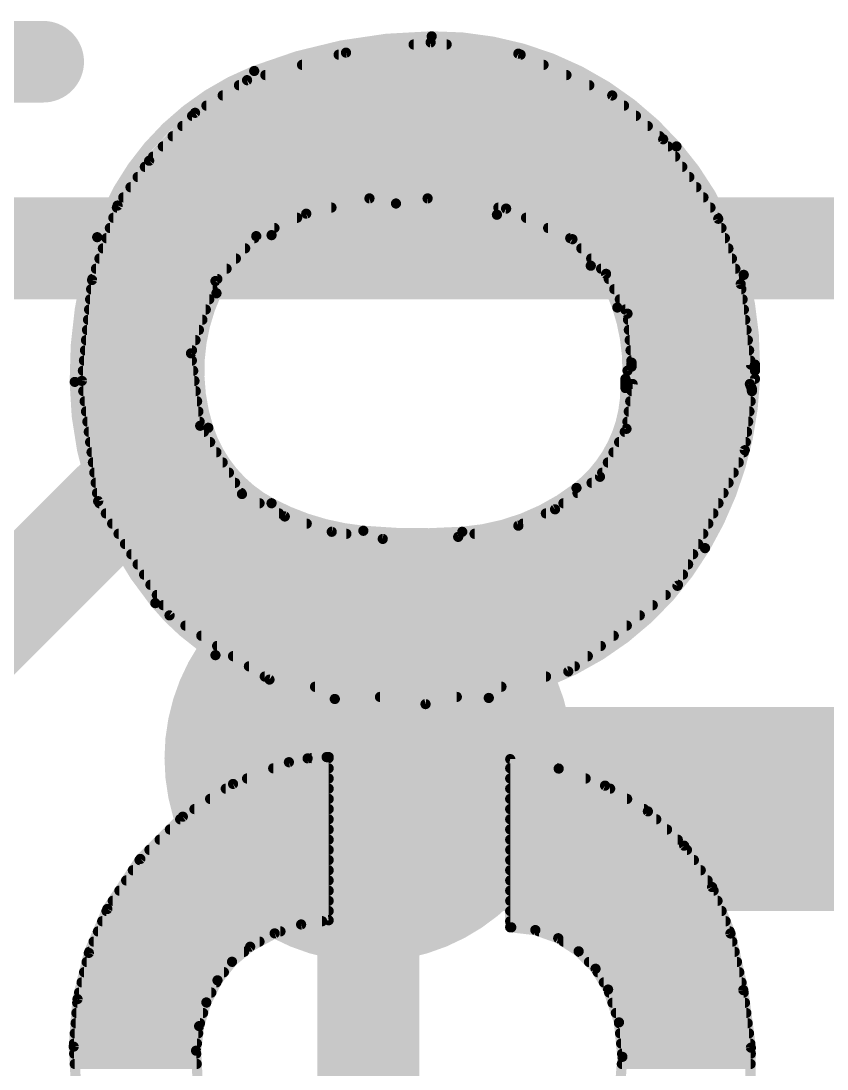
# Model space of a CAD drawing. Extents: x -17 to 90, y -12 to 22.
# Drawn here: x 4.215 to 6.222, y 15.735 to 18.347 of the extents above; entities that cross this region are included whole.
import ezdxf

# ---------------------------------------------------------------- set-up
doc = ezdxf.new("R2010")
doc.units = 0
for name, color, linetype in [('1', 12, 'CONTINUOUS'), ('16', 132, 'CONTINUOUS'), ('18', 110, 'CONTINUOUS'), ('21', 41, 'CONTINUOUS'), ('22', 40, 'CONTINUOUS')]:
    doc.layers.add(name, color=color, linetype=linetype)

# ---------------------------------------------------------------- blocks, each defined once
blk = doc.blocks.new('ROUNDV')
at = {"const_width": 0.5}
blk.add_lwpolyline([(0, -0.25, 1), (0, 0.25, 1), (0, -0.25)], format="xyb", dxfattribs=at)

msp = doc.modelspace()

# ---------------------------------------------------------------- linework, layer by layer
at = {"layer": '1', "const_width": 0.254}
for points in [[(11.811, 17.78), (3.925, 17.78)], [(5.334, 16.256), (5.08, 16.51)], [(12.065, 16.256), (5.334, 16.256)]]:
    msp.add_lwpolyline(points, dxfattribs=at)
at = {"layer": '1', "const_width": 0.127}
for points in [[(5.1249, 16.5549, 1), (5.0351, 16.4651)], [(5.334, 16.3195, 1), (5.334, 16.1925)], [(5.2891, 16.2111, 1), (5.3789, 16.3009)]]:
    msp.add_lwpolyline(points, format="xyb", dxfattribs=at)
at = {"layer": '16', "const_width": 0.254}
for points in [[(3.175, 15.875), (4.445, 17.145)], [(5.08, 16.51), (5.08, 6.35)], [(5.08, 16.51), (7.62, 16.51)]]:
    msp.add_lwpolyline(points, dxfattribs=at)
at = {"layer": '16', "const_width": 0.127}
for points in [[(4.4899, 17.1001, 1), (4.4001, 17.1899)], [(5.1435, 16.51, 1), (5.0165, 16.51)], [(5.08, 16.5735, 1), (5.08, 16.4465)]]:
    msp.add_lwpolyline(points, format="xyb", dxfattribs=at)
at = {"layer": '21', "const_width": 0.2032}
msp.add_lwpolyline([(4.27, 18.245), (3.81, 18.245)], dxfattribs=at)
at = {"layer": '21', "const_width": 0.1016}
msp.add_lwpolyline([(4.27, 18.1942, 1), (4.27, 18.2958)], format="xyb", dxfattribs=at)
at = {"layer": '22'}
for points, const_width in [([(5.2375, 18.3083, 0.092), (4.7955, 18.222)], 0.0254), ([(5.2357, 18.2994, 1), (5.2341, 18.2868)], 0.0127), ([(5.8471, 18.034, 0.2195), (5.2375, 18.3083)], 0.0254), ([(5.2374, 18.3146, 1), (5.2376, 18.302)], 0.0127), ([(5.2357, 18.2868, 1), (5.2341, 18.2994)], 0.0127), ([(5.2376, 18.302, 1), (5.2374, 18.3146)], 0.0127), ([(5.0233, 18.274, 1), (5.0249, 18.2614)], 0.0127), ([(5.0258, 18.2616, 1), (5.0224, 18.2738)], 0.0127), ([(5.1926, 18.2944, 1), (5.1926, 18.2816)], 0.0127), ([(5.2747, 18.2816, 1), (5.2747, 18.2944)], 0.0127), ([(5.0058, 18.269, 1), (5.0058, 18.2563)], 0.0127), ([(5.456, 18.2709, 1), (5.4508, 18.2593)], 0.0127), ([(5.4526, 18.2588, 1), (5.4542, 18.2714)], 0.0127), ([(5.459, 18.2563, 1), (5.459, 18.269)], 0.0127), ([(4.7955, 18.222, 0.2224), (4.4044, 17.8079)], 0.0254), ([(4.7932, 18.2279, 1), (4.7978, 18.2161)], 0.0127), ([(4.7978, 18.2161, 1), (4.7932, 18.2279)], 0.0127), ([(4.9146, 18.2436, 1), (4.9146, 18.2309)], 0.0127), ([(5.516, 18.2309, 1), (5.516, 18.2436)], 0.0127), ([(4.776, 18.2052, 1), (4.7794, 18.193)], 0.0127), ([(4.7811, 18.1937, 1), (4.7743, 18.2045)], 0.0127), ([(4.8233, 18.2182, 1), (4.8233, 18.2054)], 0.0127), ([(5.5731, 18.2054, 1), (5.5731, 18.2182)], 0.0127), ([(4.7575, 18.1928, 1), (4.7575, 18.1801)], 0.0127), ([(5.6301, 18.1801, 1), (5.6301, 18.1928)], 0.0127), ([(4.717, 18.1674, 1), (4.717, 18.1547)], 0.0127), ([(5.6912, 18.1658, 1), (5.683, 18.1562)], 0.0127), ([(5.6845, 18.1552, 1), (5.6897, 18.1668)], 0.0127), ([(5.6871, 18.1547, 1), (5.6871, 18.1674)], 0.0127), ([(4.6409, 18.1166, 1), (4.6409, 18.1039)], 0.0127), ([(4.6448, 18.1232, 1), (4.6516, 18.1124)], 0.0127), ([(4.6528, 18.1134, 1), (4.6436, 18.1222)], 0.0127), ([(4.6766, 18.142, 1), (4.6766, 18.1292)], 0.0127), ([(5.7166, 18.1292, 1), (5.7166, 18.142)], 0.0127), ([(5.7462, 18.1039, 1), (5.7462, 18.1166)], 0.0127), ([(4.6166, 18.0912, 1), (4.6166, 18.0785)], 0.0127), ([(5.7757, 18.0785, 1), (5.7757, 18.0912)], 0.0127), ([(4.5923, 18.0658, 1), (4.5923, 18.053)], 0.0127), ([(5.8053, 18.053, 1), (5.8053, 18.0658)], 0.0127), ([(4.568, 18.0404, 1), (4.568, 18.0277)], 0.0127), ([(5.8193, 18.0554, 1), (5.8089, 18.0482)], 0.0127), ([(5.81, 18.047, 1), (5.8182, 18.0566)], 0.0127), ([(5.8264, 18.0277, 1), (5.8264, 18.0404)], 0.0127), ([(6.0147, 17.714, 0.1172), (5.8471, 18.034)], 0.0254), ([(5.8519, 18.0382, 1), (5.8423, 18.0298)], 0.0127), ([(5.8423, 18.0298, 1), (5.8519, 18.0382)], 0.0127), ([(4.5437, 18.015, 1), (4.5437, 18.0023)], 0.0127), ([(5.844, 18.0023, 1), (5.844, 18.015)], 0.0127), ([(4.5232, 17.9896, 1), (4.5232, 17.9768)], 0.0127), ([(4.5293, 18.0028, 1), (4.5385, 17.994)], 0.0127), ([(4.5391, 17.9947, 1), (4.5287, 18.0021)], 0.0127), ([(5.8616, 17.9768, 1), (5.8616, 17.9896)], 0.0127), ([(4.5053, 17.9642, 1), (4.5053, 17.9515)], 0.0127), ([(5.8792, 17.9515, 1), (5.8792, 17.9642)], 0.0127), ([(4.4874, 17.9388, 1), (4.4874, 17.9261)], 0.0127), ([(5.8967, 17.9261, 1), (5.8967, 17.9388)], 0.0127), ([(4.4695, 17.9134, 1), (4.4695, 17.9006)], 0.0127), ([(5.0825, 17.9109, 1), (5.0825, 17.8982)], 0.0127), ([(5.084, 17.8983, 1), (5.081, 17.9107)], 0.0127), ([(5.2281, 17.9108, 1), (5.2265, 17.8982)], 0.0127), ([(5.2273, 17.8982, 1), (5.2273, 17.9109)], 0.0127), ([(5.9143, 17.9006, 1), (5.9143, 17.9134)], 0.0127), ([(4.4535, 17.888, 1), (4.4535, 17.8753)], 0.0127), ([(4.45, 17.8904, 1), (4.4604, 17.883)], 0.0127), ([(4.4612, 17.8846, 1), (4.4492, 17.8888)], 0.0127), ([(5.1486, 17.8918, 0.1204), (4.8387, 17.813)], 0.0254), ([(4.9879, 17.8753, 1), (4.9879, 17.888)], 0.0127), ([(5.4, 17.8638, 0.0602), (5.1486, 17.8918)], 0.0254), ([(5.1485, 17.8981, 1), (5.1487, 17.8855)], 0.0127), ([(5.1487, 17.8855, 1), (5.1485, 17.8981)], 0.0127), ([(5.4036, 17.888, 1), (5.4036, 17.8753)], 0.0127), ([(5.4256, 17.8849, 1), (5.4202, 17.8733)], 0.0127), ([(5.4221, 17.8728, 1), (5.4237, 17.8854)], 0.0127), ([(5.9319, 17.8753, 1), (5.9319, 17.888)], 0.0127), ([(4.4448, 17.8626, 1), (4.4448, 17.8498)], 0.0127), ([(4.9024, 17.8498, 1), (4.9024, 17.8626)], 0.0127), ([(4.9236, 17.8726, 1), (4.9266, 17.8602)], 0.0127), ([(4.9277, 17.8606, 1), (4.9225, 17.8722)], 0.0127), ([(5.6337, 17.7368, 0.1342), (5.4, 17.8638)], 0.0254), ([(5.4015, 17.87, 1), (5.3985, 17.8576)], 0.0127), ([(5.3985, 17.8576, 1), (5.4015, 17.87)], 0.0127), ([(5.4725, 17.8626, 1), (5.4725, 17.8498)], 0.0127), ([(5.9572, 17.8558, 1), (5.9452, 17.8516)], 0.0127), ([(5.946, 17.8501, 1), (5.9564, 17.8573)], 0.0127), ([(5.9495, 17.8498, 1), (5.9495, 17.8626)], 0.0127), ([(4.4361, 17.8372, 1), (4.4361, 17.8244)], 0.0127), ([(4.8458, 17.8244, 1), (4.8458, 17.8372)], 0.0127), ([(5.5276, 17.8372, 1), (5.5276, 17.8244)], 0.0127), ([(5.9591, 17.8244, 1), (5.9591, 17.8372)], 0.0127), ([(4.4044, 17.8079, 0.083), (4.3485, 17.4473)], 0.0254), ([(4.3984, 17.8099, 1), (4.4104, 17.8059)], 0.0127), ([(4.4104, 17.8059, 1), (4.3984, 17.8099)], 0.0127), ([(4.4274, 17.8118, 1), (4.4274, 17.7991)], 0.0127), ([(4.8387, 17.813, 0.1633), (4.7015, 17.6682)], 0.0254), ([(4.798, 17.8163, 1), (4.8032, 17.8047)], 0.0127), ([(4.8053, 17.8062, 1), (4.7959, 17.8148)], 0.0127), ([(4.796, 17.7991, 1), (4.796, 17.8118)], 0.0127), ([(4.8357, 17.8186, 1), (4.8417, 17.8074)], 0.0127), ([(4.8417, 17.8074, 1), (4.8357, 17.8186)], 0.0127), ([(5.5826, 17.8118, 1), (5.5826, 17.7991)], 0.0127), ([(5.5926, 17.8073, 1), (5.5834, 17.7985)], 0.0127), ([(5.5853, 17.7971, 1), (5.5907, 17.8087)], 0.0127), ([(5.9678, 17.7991, 1), (5.9678, 17.8118)], 0.0127), ([(4.4187, 17.7864, 1), (4.4187, 17.7736)], 0.0127), ([(4.7729, 17.7736, 1), (4.7729, 17.7864)], 0.0127), ([(5.6102, 17.7864, 1), (5.6102, 17.7736)], 0.0127), ([(5.9765, 17.7736, 1), (5.9765, 17.7864)], 0.0127), ([(4.41, 17.761, 1), (4.41, 17.7482)], 0.0127), ([(4.7498, 17.7482, 1), (4.7498, 17.761)], 0.0127), ([(5.6348, 17.761, 1), (5.6348, 17.7482)], 0.0127), ([(5.9853, 17.7482, 1), (5.9853, 17.761)], 0.0127), ([(4.4013, 17.7356, 1), (4.4013, 17.7229)], 0.0127), ([(4.7267, 17.7229, 1), (4.7267, 17.7356)], 0.0127), ([(5.6998, 17.6327, 0.1209), (5.6337, 17.7368)], 0.0254), ([(5.6381, 17.7414, 1), (5.6293, 17.7322)], 0.0127), ([(5.6293, 17.7322, 1), (5.6381, 17.7414)], 0.0127), ([(5.6595, 17.7356, 1), (5.6595, 17.7229)], 0.0127), ([(5.994, 17.7229, 1), (5.994, 17.7356)], 0.0127), ([(4.398, 17.7007, 1), (4.3854, 17.7019)], 0.0127), ([(4.3857, 17.7034, 1), (4.3977, 17.6992)], 0.0127), ([(4.3926, 17.7102, 1), (4.3926, 17.6974)], 0.0127), ([(4.6943, 17.703, 1), (4.7037, 17.6944)], 0.0127), ([(4.705, 17.6967, 1), (4.693, 17.7007)], 0.0127), ([(4.7036, 17.6974, 1), (4.7036, 17.7102)], 0.0127), ([(5.6774, 17.7195, 1), (5.6662, 17.7135)], 0.0127), ([(5.6672, 17.7121, 1), (5.6764, 17.7209)], 0.0127), ([(5.6786, 17.7102, 1), (5.6786, 17.6974)], 0.0127), ([(6.0027, 17.6974, 1), (6.0027, 17.7102)], 0.0127), ([(6.0209, 17.7156, 1), (6.0085, 17.7124)], 0.0127), ([(6.0427, 17.4904, 0.0624), (6.0147, 17.714)], 0.0254), ([(6.0085, 17.7124, 1), (6.0209, 17.7156)], 0.0127), ([(4.3894, 17.6848, 1), (4.3894, 17.672)], 0.0127), ([(4.7015, 17.6682, 0.1897), (4.6812, 17.333)], 0.0254), ([(4.6921, 17.672, 1), (4.6921, 17.6848)], 0.0127), ([(4.7073, 17.6655, 1), (4.6957, 17.6709)], 0.0127), ([(5.6923, 17.6848, 1), (5.6923, 17.672)], 0.0127), ([(6.0134, 17.6919, 1), (6.0008, 17.6903)], 0.0127), ([(6.0011, 17.689, 1), (6.0131, 17.6932)], 0.0127), ([(6.0087, 17.672, 1), (6.0087, 17.6848)], 0.0127), ([(4.3868, 17.6594, 1), (4.3868, 17.6467)], 0.0127), ([(4.6835, 17.6467, 1), (4.6835, 17.6594)], 0.0127), ([(4.6957, 17.6709, 1), (4.7073, 17.6655)], 0.0127), ([(5.706, 17.6594, 1), (5.706, 17.6467)], 0.0127), ([(6.0119, 17.6467, 1), (6.0119, 17.6594)], 0.0127), ([(4.3843, 17.634, 1), (4.3843, 17.6212)], 0.0127), ([(4.6749, 17.6212, 1), (4.6749, 17.634)], 0.0127), ([(5.7252, 17.4752, 0.0828), (5.6998, 17.6327)], 0.0254), ([(5.7058, 17.6347, 1), (5.6938, 17.6307)], 0.0127), ([(5.6938, 17.6307, 1), (5.7058, 17.6347)], 0.0127), ([(5.7197, 17.634, 1), (5.7197, 17.6212)], 0.0127), ([(5.7315, 17.6179, 1), (5.7189, 17.6169)], 0.0127), ([(5.7196, 17.6144, 1), (5.7308, 17.6204)], 0.0127), ([(6.0151, 17.6212, 1), (6.0151, 17.634)], 0.0127), ([(4.3817, 17.6086, 1), (4.3817, 17.5958)], 0.0127), ([(4.6664, 17.5958, 1), (4.6664, 17.6086)], 0.0127), ([(5.7265, 17.6086, 1), (5.7265, 17.5958)], 0.0127), ([(6.0184, 17.5958, 1), (6.0184, 17.6086)], 0.0127), ([(4.3791, 17.5832, 1), (4.3791, 17.5705)], 0.0127), ([(4.6578, 17.5705, 1), (4.6578, 17.5832)], 0.0127), ([(5.7286, 17.5832, 1), (5.7286, 17.5705)], 0.0127), ([(6.0216, 17.5705, 1), (6.0216, 17.5832)], 0.0127), ([(4.3766, 17.5578, 1), (4.3766, 17.545)], 0.0127), ([(4.6492, 17.545, 1), (4.6492, 17.5578)], 0.0127), ([(5.7307, 17.5578, 1), (5.7307, 17.545)], 0.0127), ([(6.0248, 17.545, 1), (6.0248, 17.5578)], 0.0127), ([(4.374, 17.5324, 1), (4.374, 17.5196)], 0.0127), ([(4.6443, 17.5192, 1), (4.6317, 17.5176)], 0.0127), ([(4.632, 17.5204, 1), (4.644, 17.5164)], 0.0127), ([(4.6406, 17.5196, 1), (4.6406, 17.5324)], 0.0127), ([(5.7328, 17.5324, 1), (5.7328, 17.5196)], 0.0127), ([(6.028, 17.5196, 1), (6.028, 17.5324)], 0.0127), ([(4.3714, 17.507, 1), (4.3714, 17.4943)], 0.0127), ([(4.6403, 17.4943, 1), (4.6403, 17.507)], 0.0127), ([(5.7349, 17.507, 1), (5.7349, 17.4943)], 0.0127), ([(5.729, 17.495, 1), (5.7416, 17.496)], 0.0127), ([(5.7352, 17.4917, 1), (5.7354, 17.4791)], 0.0127), ([(5.7417, 17.4955, 1), (5.729, 17.4955)], 0.0127), ([(6.0262, 17.4896, 1), (6.0388, 17.4912)], 0.0127), ([(6.0312, 17.4943, 1), (6.0312, 17.507)], 0.0127), ([(6.0326, 17.4841, 1), (6.0324, 17.4967)], 0.0127), ([(6.0491, 17.4904, 1), (6.0363, 17.4904)], 0.0127), ([(6.0364, 17.4904, 1), (6.049, 17.4904)], 0.0127), ([(4.3689, 17.4816, 1), (4.3689, 17.4688)], 0.0127), ([(4.6435, 17.4688, 1), (4.6435, 17.4816)], 0.0127), ([(5.7252, 17.4816, 1), (5.7252, 17.4688)], 0.0127), ([(5.7189, 17.4752, 1), (5.7315, 17.4752)], 0.0127), ([(5.729, 17.4854, 1), (5.7417, 17.4854)], 0.0127), ([(6.0363, 17.4752, 1), (6.0491, 17.4752)], 0.0127), ([(6.0427, 17.4688, 1), (6.0427, 17.4816)], 0.0127), ([(4.3485, 17.4473, 0.1703), (4.5491, 16.8961)], 0.0254), ([(4.3548, 17.4474, 1), (4.3422, 17.4472)], 0.0127), ([(4.3422, 17.4472, 1), (4.3548, 17.4474)], 0.0127), ([(4.3663, 17.4562, 1), (4.3663, 17.4434)], 0.0127), ([(4.3726, 17.4507, 1), (4.36, 17.4489)], 0.0127), ([(4.36, 17.4504, 1), (4.3726, 17.4492)], 0.0127), ([(4.6467, 17.4434, 1), (4.6467, 17.4562)], 0.0127), ([(5.5982, 17.1831, 0.2316), (5.7201, 17.432)], 0.0254), ([(5.7201, 17.4613, 1), (5.7201, 17.4486)], 0.0127), ([(5.7265, 17.4549, 1), (5.7138, 17.4549)], 0.0127), ([(5.7264, 17.432, 1), (5.7138, 17.432)], 0.0127), ([(5.7379, 17.4486, 1), (5.7379, 17.4358)], 0.0127), ([(5.7442, 17.4413, 1), (5.7316, 17.4431)], 0.0127), ([(5.9182, 17.0332, 0.1246), (6.0427, 17.4549)], 0.0254), ([(6.0359, 17.4445, 1), (6.0241, 17.4399)], 0.0127), ([(6.03, 17.4358, 1), (6.03, 17.4486)], 0.0127), ([(6.049, 17.4547, 1), (6.0364, 17.4551)], 0.0127), ([(6.0427, 17.4486, 1), (6.0427, 17.4613)], 0.0127), ([(4.3697, 17.4308, 1), (4.3697, 17.4181)], 0.0127), ([(4.6499, 17.4181, 1), (4.6499, 17.4308)], 0.0127), ([(5.7138, 17.432, 1), (5.7265, 17.432)], 0.0127), ([(5.7355, 17.4308, 1), (5.7355, 17.4181)], 0.0127), ([(6.0414, 17.4295, 1), (6.0286, 17.4295)], 0.0127), ([(6.0286, 17.4244, 1), (6.0414, 17.4244)], 0.0127), ([(6.0413, 17.4236, 1), (6.0287, 17.4252)], 0.0127), ([(6.0291, 17.4272, 1), (6.0409, 17.4318)], 0.0127), ([(6.035, 17.4181, 1), (6.035, 17.4308)], 0.0127), ([(4.3732, 17.4054, 1), (4.3732, 17.3926)], 0.0127), ([(4.6532, 17.3926, 1), (4.6532, 17.4054)], 0.0127), ([(5.732, 17.4054, 1), (5.732, 17.3926)], 0.0127), ([(6.0319, 17.3926, 1), (6.0319, 17.4054)], 0.0127), ([(4.3766, 17.38, 1), (4.3766, 17.3672)], 0.0127), ([(4.6564, 17.3672, 1), (4.6564, 17.38)], 0.0127), ([(5.7285, 17.38, 1), (5.7285, 17.3672)], 0.0127), ([(6.0289, 17.3672, 1), (6.0289, 17.38)], 0.0127), ([(4.3801, 17.3546, 1), (4.3801, 17.3419)], 0.0127), ([(4.6663, 17.3413, 1), (4.6555, 17.3347)], 0.0127), ([(4.6546, 17.3372, 1), (4.6672, 17.3388)], 0.0127), ([(4.6596, 17.3419, 1), (4.6596, 17.3546)], 0.0127), ([(4.6812, 17.333, 0.1942), (4.8387, 17.145)], 0.0254), ([(4.6872, 17.335, 1), (4.6752, 17.331)], 0.0127), ([(4.6752, 17.331, 1), (4.6872, 17.335)], 0.0127), ([(5.7282, 17.3273, 1), (5.717, 17.3335)], 0.0127), ([(5.725, 17.3546, 1), (5.725, 17.3419)], 0.0127), ([(6.0258, 17.3419, 1), (6.0258, 17.3546)], 0.0127), ([(4.3835, 17.3292, 1), (4.3835, 17.3164)], 0.0127), ([(4.6702, 17.3164, 1), (4.6702, 17.3292)], 0.0127), ([(5.7184, 17.3292, 1), (5.7184, 17.3164)], 0.0127), ([(5.7163, 17.3313, 1), (5.7289, 17.3295)], 0.0127), ([(6.0228, 17.3164, 1), (6.0228, 17.3292)], 0.0127), ([(4.3869, 17.3038, 1), (4.3869, 17.291)], 0.0127), ([(4.6858, 17.291, 1), (4.6858, 17.3038)], 0.0127), ([(5.7044, 17.3038, 1), (5.7044, 17.291)], 0.0127), ([(6.023, 17.2743, 1), (6.0116, 17.2799)], 0.0127), ([(6.0197, 17.291, 1), (6.0197, 17.3038)], 0.0127), ([(4.3904, 17.2784, 1), (4.3904, 17.2657)], 0.0127), ([(4.7013, 17.2657, 1), (4.7013, 17.2784)], 0.0127), ([(5.6903, 17.2784, 1), (5.6903, 17.2657)], 0.0127), ([(6.011, 17.2779, 1), (6.0236, 17.2763)], 0.0127), ([(6.0148, 17.2657, 1), (6.0148, 17.2784)], 0.0127), ([(4.3938, 17.253, 1), (4.3938, 17.2402)], 0.0127), ([(4.7168, 17.2402, 1), (4.7168, 17.253)], 0.0127), ([(5.6763, 17.253, 1), (5.6763, 17.2402)], 0.0127), ([(6.0022, 17.2402, 1), (6.0022, 17.253)], 0.0127), ([(4.3973, 17.2276, 1), (4.3973, 17.2148)], 0.0127), ([(4.4007, 17.2022, 1), (4.4007, 17.1895)], 0.0127), ([(4.7324, 17.2148, 1), (4.7324, 17.2276)], 0.0127), ([(4.7479, 17.1895, 1), (4.7479, 17.2022)], 0.0127), ([(5.6357, 17.2022, 1), (5.6357, 17.1895)], 0.0127), ([(5.651, 17.2141, 1), (5.6622, 17.2079)], 0.0127), ([(5.6603, 17.2059, 1), (5.6529, 17.2161)], 0.0127), ([(5.6622, 17.2276, 1), (5.6622, 17.2148)], 0.0127), ([(5.9769, 17.1895, 1), (5.9769, 17.2022)], 0.0127), ([(5.9895, 17.2148, 1), (5.9895, 17.2276)], 0.0127), ([(4.4041, 17.1768, 1), (4.4041, 17.164)], 0.0127), ([(4.7635, 17.164, 1), (4.7635, 17.1768)], 0.0127), ([(5.3137, 17.0739, 0.1478), (5.5982, 17.1831)], 0.0254), ([(5.5943, 17.1881, 1), (5.6021, 17.1781)], 0.0127), ([(5.6021, 17.1781, 1), (5.5943, 17.1881)], 0.0127), ([(5.6007, 17.1768, 1), (5.6007, 17.164)], 0.0127), ([(5.9643, 17.164, 1), (5.9643, 17.1768)], 0.0127), ([(4.4123, 17.1535, 1), (4.4015, 17.1467)], 0.0127), ([(4.4006, 17.1492, 1), (4.4132, 17.151)], 0.0127), ([(4.4101, 17.1514, 1), (4.4101, 17.1386)], 0.0127), ([(4.7679, 17.1735, 1), (4.7621, 17.1623)], 0.0127), ([(4.7596, 17.1646, 1), (4.7704, 17.1712)], 0.0127), ([(4.8087, 17.1386, 1), (4.8087, 17.1514)], 0.0127), ([(4.8387, 17.145, 0.0995), (5.0673, 17.0764)], 0.0254), ([(4.8417, 17.1506, 1), (4.8357, 17.1394)], 0.0127), ([(4.8357, 17.1394, 1), (4.8417, 17.1506)], 0.0127), ([(5.5657, 17.1514, 1), (5.5657, 17.1386)], 0.0127), ([(5.9517, 17.1386, 1), (5.9517, 17.1514)], 0.0127), ([(4.426, 17.126, 1), (4.426, 17.1133)], 0.0127), ([(4.8572, 17.1133, 1), (4.8572, 17.126)], 0.0127), ([(5.5219, 17.126, 1), (5.5219, 17.1133)], 0.0127), ([(5.5411, 17.1349, 1), (5.5485, 17.1247)], 0.0127), ([(5.5474, 17.124, 1), (5.5422, 17.1356)], 0.0127), ([(5.9391, 17.1133, 1), (5.9391, 17.126)], 0.0127), ([(4.4418, 17.1006, 1), (4.4418, 17.0878)], 0.0127), ([(4.8737, 17.118, 1), (4.8697, 17.106)], 0.0127), ([(4.8688, 17.1064, 1), (4.8746, 17.1176)], 0.0127), ([(4.9263, 17.0878, 1), (4.9263, 17.1006)], 0.0127), ([(5.4649, 17.1006, 1), (5.4649, 17.0878)], 0.0127), ([(5.9265, 17.0878, 1), (5.9265, 17.1006)], 0.0127), ([(4.4577, 17.0752, 1), (4.4577, 17.0624)], 0.0127), ([(4.9895, 17.0802, 1), (4.9877, 17.0676)], 0.0127), ([(4.9866, 17.0679, 1), (4.9906, 17.0799)], 0.0127), ([(5.025, 17.0624, 1), (5.025, 17.0752)], 0.0127), ([(5.0673, 17.0764, 0.0416), (5.3137, 17.0739)], 0.0254), ([(5.0679, 17.0827, 1), (5.0667, 17.0701)], 0.0127), ([(5.0667, 17.0701, 1), (5.0679, 17.0827)], 0.0127), ([(5.3132, 17.0802, 1), (5.3142, 17.0676)], 0.0127), ([(5.3142, 17.0676, 1), (5.3132, 17.0802)], 0.0127), ([(5.3443, 17.0752, 1), (5.3443, 17.0624)], 0.0127), ([(5.4508, 17.0949, 1), (5.456, 17.0833)], 0.0127), ([(5.4546, 17.0829, 1), (5.4522, 17.0953)], 0.0127), ([(5.9139, 17.0624, 1), (5.9139, 17.0752)], 0.0127), ([(4.4736, 17.0498, 1), (4.4736, 17.0371)], 0.0127), ([(5.1154, 17.0624, 1), (5.1158, 17.0498)], 0.0127), ([(5.1147, 17.0498, 1), (5.1165, 17.0624)], 0.0127), ([(5.3023, 17.0674, 1), (5.3047, 17.055)], 0.0127), ([(5.3037, 17.0549, 1), (5.3033, 17.0675)], 0.0127), ([(5.9013, 17.0371, 1), (5.9013, 17.0498)], 0.0127), ([(4.4895, 17.0244, 1), (4.4895, 17.0116)], 0.0127), ([(5.3797, 16.6599, 0.2183), (5.9182, 17.0332)], 0.0254), ([(5.8887, 17.0116, 1), (5.8887, 17.0244)], 0.0127), ([(5.9127, 17.0364, 1), (5.9237, 17.03)], 0.0127), ([(5.9237, 17.03, 1), (5.9127, 17.0364)], 0.0127), ([(4.5053, 16.999, 1), (4.5053, 16.9862)], 0.0127), ([(5.8761, 16.9862, 1), (5.8761, 16.999)], 0.0127), ([(4.5212, 16.9736, 1), (4.5212, 16.9609)], 0.0127), ([(5.8635, 16.9609, 1), (5.8635, 16.9736)], 0.0127), ([(4.5371, 16.9482, 1), (4.5371, 16.9354)], 0.0127), ([(5.8439, 16.9421, 1), (5.8553, 16.9365)], 0.0127), ([(5.8535, 16.9343, 1), (5.8457, 16.9443)], 0.0127), ([(5.8508, 16.9354, 1), (5.8508, 16.9482)], 0.0127), ([(4.553, 16.9228, 1), (4.553, 16.91)], 0.0127), ([(5.8204, 16.91, 1), (5.8204, 16.9228)], 0.0127), ([(4.5491, 16.8961, 0.0859), (4.699, 16.7665)], 0.0254), ([(4.554, 16.9001, 1), (4.5442, 16.8921)], 0.0127), ([(4.5442, 16.8921, 1), (4.554, 16.9001)], 0.0127), ([(4.5688, 16.8974, 1), (4.5688, 16.8847)], 0.0127), ([(5.7881, 16.8847, 1), (5.7881, 16.8974)], 0.0127), ([(4.5847, 16.872, 1), (4.5847, 16.8592)], 0.0127), ([(4.5881, 16.8709, 1), (4.5813, 16.8603)], 0.0127), ([(4.5793, 16.8622, 1), (4.5901, 16.869)], 0.0127), ([(5.7557, 16.8592, 1), (5.7557, 16.872)], 0.0127), ([(4.6242, 16.8466, 1), (4.6242, 16.8338)], 0.0127), ([(5.7234, 16.8338, 1), (5.7234, 16.8466)], 0.0127), ([(4.6637, 16.8212, 1), (4.6637, 16.8085)], 0.0127), ([(5.691, 16.8085, 1), (5.691, 16.8212)], 0.0127), ([(4.7032, 16.7958, 1), (4.7032, 16.783)], 0.0127), ([(5.6587, 16.783, 1), (5.6587, 16.7958)], 0.0127), ([(4.699, 16.7665, 0.0949), (4.9962, 16.6573)], 0.0254), ([(4.7023, 16.7719, 1), (4.6957, 16.7611)], 0.0127), ([(4.6957, 16.7611, 1), (4.7023, 16.7719)], 0.0127), ([(4.7428, 16.7704, 1), (4.7428, 16.7576)], 0.0127), ([(5.6263, 16.7576, 1), (5.6263, 16.7704)], 0.0127), ([(4.7823, 16.745, 1), (4.7823, 16.7323)], 0.0127), ([(5.5792, 16.7197, 1), (5.5764, 16.7321)], 0.0127), ([(5.594, 16.7323, 1), (5.594, 16.745)], 0.0127), ([(4.8218, 16.7196, 1), (4.8218, 16.7068)], 0.0127), ([(4.8346, 16.7119, 1), (4.8326, 16.6993)], 0.0127), ([(4.8302, 16.7003, 1), (4.837, 16.7109)], 0.0127), ([(5.5223, 16.7068, 1), (5.5223, 16.7196)], 0.0127), ([(5.5739, 16.7309, 1), (5.5817, 16.7209)], 0.0127), ([(4.947, 16.6942, 1), (4.947, 16.6814)], 0.0127), ([(5.4112, 16.6814, 1), (5.4112, 16.6942)], 0.0127), ([(4.9962, 16.6573, 0.0851), (5.3797, 16.6599)], 0.0254), ([(4.9972, 16.6636, 1), (4.9952, 16.651)], 0.0127), ([(4.9952, 16.651, 1), (4.9972, 16.6636)], 0.0127), ([(5.1088, 16.6688, 1), (5.1088, 16.6561)], 0.0127), ([(5.3001, 16.6561, 1), (5.3001, 16.6688)], 0.0127), ([(5.3786, 16.6662, 1), (5.3808, 16.6536)], 0.0127), ([(5.3808, 16.6536, 1), (5.3786, 16.6662)], 0.0127), ([(5.2208, 16.6508, 1), (5.2236, 16.6384)], 0.0127), ([(5.2212, 16.6383, 1), (5.2232, 16.6509)], 0.0127), ([(4.8806, 16.506, 1), (4.8832, 16.4936)], 0.0127), ([(4.8842, 16.4939, 1), (4.8796, 16.5057)], 0.0127), ([(4.928, 16.5156, 1), (4.9289, 16.503)], 0.0127), ([(4.9297, 16.5031, 1), (4.9272, 16.5155)], 0.0127), ([(4.9387, 16.5164, 1), (4.9387, 16.5037)], 0.0127), ([(4.9759, 16.5189, 1), (4.9759, 16.5061)], 0.0127), ([(4.9873, 16.5125, 1), (4.9745, 16.5125)], 0.0127), ([(4.9763, 16.5062, 1), (4.9755, 16.5188)], 0.0127), ([(4.9809, 16.5061, 1), (4.9809, 16.5189)], 0.0127), ([(4.9809, 16.5037, 1), (4.9809, 16.5164)], 0.0127), ([(5.4395, 16.5075, 1), (5.4268, 16.5075)], 0.0127), ([(5.4343, 16.5137, 1), (5.4319, 16.5013)], 0.0127), ([(4.8429, 16.491, 1), (4.8429, 16.4782)], 0.0127), ([(4.9809, 16.4782, 1), (4.9809, 16.491)], 0.0127), ([(5.4331, 16.491, 1), (5.4331, 16.4782)], 0.0127), ([(5.556, 16.4898, 1), (5.5516, 16.4779)], 0.0127), ([(5.55, 16.4782, 1), (5.55, 16.491)], 0.0127), ([(5.5526, 16.4776, 1), (5.5551, 16.4901)], 0.0127), ([(4.7405, 16.4515, 1), (4.7451, 16.4397)], 0.0127), ([(4.7463, 16.4403, 1), (4.7393, 16.4509)], 0.0127), ([(4.7777, 16.4656, 1), (4.7777, 16.4528)], 0.0127), ([(4.9809, 16.4528, 1), (4.9809, 16.4656)], 0.0127), ([(5.4331, 16.4656, 1), (5.4331, 16.4528)], 0.0127), ([(5.6209, 16.4528, 1), (5.6209, 16.4656)], 0.0127), ([(5.6726, 16.4468, 1), (5.666, 16.436)], 0.0127), ([(5.6671, 16.4354, 1), (5.6715, 16.4474)], 0.0127), ([(4.7247, 16.4402, 1), (4.7247, 16.4275)], 0.0127), ([(4.9809, 16.4275, 1), (4.9809, 16.4402)], 0.0127), ([(5.4331, 16.4402, 1), (5.4331, 16.4275)], 0.0127), ([(5.682, 16.4275, 1), (5.682, 16.4402)], 0.0127), ([(4.6857, 16.4148, 1), (4.6857, 16.402)], 0.0127), ([(4.9809, 16.402, 1), (4.9809, 16.4148)], 0.0127), ([(5.4331, 16.4148, 1), (5.4331, 16.402)], 0.0127), ([(5.7243, 16.402, 1), (5.7243, 16.4148)], 0.0127), ([(4.6142, 16.3694, 1), (4.6212, 16.3588)], 0.0127), ([(4.6222, 16.3596, 1), (4.6132, 16.3686)], 0.0127), ([(4.6467, 16.3894, 1), (4.6467, 16.3766)], 0.0127), ([(4.9809, 16.3766, 1), (4.9809, 16.3894)], 0.0127), ([(5.4331, 16.3894, 1), (5.4331, 16.3766)], 0.0127), ([(5.7666, 16.3766, 1), (5.7666, 16.3894)], 0.0127), ([(5.7803, 16.382, 1), (5.7716, 16.3728)], 0.0127), ([(5.7727, 16.3719, 1), (5.7792, 16.3828)], 0.0127), ([(4.6111, 16.364, 1), (4.6111, 16.3513)], 0.0127), ([(4.9809, 16.3513, 1), (4.9809, 16.364)], 0.0127), ([(5.4331, 16.364, 1), (5.4331, 16.3513)], 0.0127), ([(5.7968, 16.3513, 1), (5.7968, 16.364)], 0.0127), ([(4.5856, 16.3386, 1), (4.5856, 16.3258)], 0.0127), ([(4.9809, 16.3258, 1), (4.9809, 16.3386)], 0.0127), ([(5.4331, 16.3386, 1), (5.4331, 16.3258)], 0.0127), ([(5.8236, 16.3258, 1), (5.8236, 16.3386)], 0.0127), ([(4.5601, 16.3132, 1), (4.5601, 16.3004)], 0.0127), ([(4.9809, 16.3004, 1), (4.9809, 16.3132)], 0.0127), ([(5.4331, 16.3132, 1), (5.4331, 16.3004)], 0.0127), ([(5.8504, 16.3004, 1), (5.8504, 16.3132)], 0.0127), ([(5.8715, 16.2954, 1), (5.861, 16.2883)], 0.0127), ([(5.8619, 16.2872, 1), (5.8706, 16.2964)], 0.0127), ([(4.51, 16.2624, 1), (4.51, 16.2496)], 0.0127), ([(4.5074, 16.2633, 1), (4.5164, 16.2543)], 0.0127), ([(4.5172, 16.2553, 1), (4.5066, 16.2623)], 0.0127), ([(4.5346, 16.2878, 1), (4.5346, 16.2751)], 0.0127), ([(4.9809, 16.2751, 1), (4.9809, 16.2878)], 0.0127), ([(4.9809, 16.2496, 1), (4.9809, 16.2624)], 0.0127), ([(5.4331, 16.2878, 1), (5.4331, 16.2751)], 0.0127), ([(5.4331, 16.2624, 1), (5.4331, 16.2496)], 0.0127), ([(5.8733, 16.2751, 1), (5.8733, 16.2878)], 0.0127), ([(5.8905, 16.2496, 1), (5.8905, 16.2624)], 0.0127), ([(4.4933, 16.237, 1), (4.4933, 16.2242)], 0.0127), ([(4.9809, 16.2242, 1), (4.9809, 16.237)], 0.0127), ([(5.4331, 16.237, 1), (5.4331, 16.2242)], 0.0127), ([(5.9076, 16.2242, 1), (5.9076, 16.237)], 0.0127), ([(4.4766, 16.2116, 1), (4.4766, 16.1989)], 0.0127), ([(4.9809, 16.1989, 1), (4.9809, 16.2116)], 0.0127), ([(5.4331, 16.2116, 1), (5.4331, 16.1989)], 0.0127), ([(5.9248, 16.1989, 1), (5.9248, 16.2116)], 0.0127), ([(4.4599, 16.1862, 1), (4.4599, 16.1734)], 0.0127), ([(4.9809, 16.1734, 1), (4.9809, 16.1862)], 0.0127), ([(5.4331, 16.1862, 1), (5.4331, 16.1734)], 0.0127), ([(5.9418, 16.1911, 1), (5.93, 16.1864)], 0.0127), ([(5.9307, 16.1852, 1), (5.9412, 16.1923)], 0.0127), ([(5.9395, 16.1734, 1), (5.9395, 16.1862)], 0.0127), ([(4.4432, 16.1608, 1), (4.4432, 16.1481)], 0.0127), ([(4.9809, 16.1481, 1), (4.9809, 16.1608)], 0.0127), ([(5.4331, 16.1608, 1), (5.4331, 16.1481)], 0.0127), ([(5.9495, 16.1481, 1), (5.9495, 16.1608)], 0.0127), ([(4.4276, 16.1354, 1), (4.4276, 16.1227)], 0.0127), ([(4.4245, 16.1376, 1), (4.4351, 16.1306)], 0.0127), ([(4.4357, 16.1316, 1), (4.4239, 16.1366)], 0.0127), ([(4.9809, 16.1227, 1), (4.9809, 16.1354)], 0.0127), ([(5.4331, 16.1354, 1), (5.4331, 16.1227)], 0.0127), ([(5.9596, 16.1227, 1), (5.9596, 16.1354)], 0.0127), ([(4.4169, 16.11, 1), (4.4169, 16.0972)], 0.0127), ([(4.9646, 16.0972, 1), (4.9646, 16.11)], 0.0127), ([(4.9745, 16.1061, 1), (4.9873, 16.1061)], 0.0127), ([(4.9819, 16.0998, 1), (4.9799, 16.1124)], 0.0127), ([(5.4331, 16.11, 1), (5.4331, 16.0972)], 0.0127), ([(5.9696, 16.0972, 1), (5.9696, 16.11)], 0.0127), ([(4.4062, 16.0846, 1), (4.4062, 16.0719)], 0.0127), ([(4.8444, 16.0793, 1), (4.8484, 16.0673)], 0.0127), ([(4.8494, 16.0677, 1), (4.8434, 16.0789)], 0.0127), ([(4.8609, 16.0719, 1), (4.8609, 16.0846)], 0.0127), ([(4.9113, 16.1018, 1), (4.9132, 16.0893)], 0.0127), ([(4.9143, 16.0895, 1), (4.9102, 16.1016)], 0.0127), ([(5.4331, 16.0948, 1), (5.4331, 16.082)], 0.0127), ([(5.4268, 16.0884, 1), (5.4395, 16.0884)], 0.0127), ([(5.4363, 16.0947, 1), (5.4349, 16.0821)], 0.0127), ([(5.4356, 16.082, 1), (5.4356, 16.0948)], 0.0127), ([(5.4978, 16.0875, 1), (5.4935, 16.0755)], 0.0127), ([(5.495, 16.0752, 1), (5.4964, 16.0878)], 0.0127), ([(5.505, 16.0846, 1), (5.505, 16.0719)], 0.0127), ([(5.9879, 16.0745, 1), (5.9755, 16.0717)], 0.0127), ([(5.9797, 16.0719, 1), (5.9797, 16.0846)], 0.0127), ([(4.3955, 16.0592, 1), (4.3955, 16.0465)], 0.0127), ([(4.8087, 16.0465, 1), (4.8087, 16.0592)], 0.0127), ([(5.5561, 16.0666, 1), (5.5492, 16.0559)], 0.0127), ([(5.5505, 16.0552, 1), (5.5548, 16.0672)], 0.0127), ([(5.5657, 16.0592, 1), (5.5657, 16.0465)], 0.0127), ([(5.9758, 16.0708, 1), (5.9876, 16.0754)], 0.0127), ([(5.9863, 16.0465, 1), (5.9863, 16.0592)], 0.0127), ([(4.3778, 16.0272, 1), (4.3895, 16.0223)], 0.0127), ([(4.3898, 16.0233, 1), (4.3775, 16.0263)], 0.0127), ([(4.3848, 16.0338, 1), (4.3848, 16.021)], 0.0127), ([(4.7701, 16.021, 1), (4.7701, 16.0338)], 0.0127), ([(4.7824, 16.0457, 1), (4.7884, 16.0345)], 0.0127), ([(4.7895, 16.0352, 1), (4.7813, 16.045)], 0.0127), ([(5.6081, 16.033, 1), (5.599, 16.0241)], 0.0127), ([(5.6046, 16.0338, 1), (5.6046, 16.021)], 0.0127), ([(5.6001, 16.0232, 1), (5.6069, 16.0339)], 0.0127), ([(5.992, 16.021, 1), (5.992, 16.0338)], 0.0127), ([(4.3781, 16.0084, 1), (4.3781, 15.9957)], 0.0127), ([(4.7362, 16.0075, 1), (4.7443, 15.9977)], 0.0127), ([(4.7452, 15.9987, 1), (4.7352, 16.0065)], 0.0127), ([(4.7397, 15.9957, 1), (4.7397, 16.0084)], 0.0127), ([(5.6293, 16.0084, 1), (5.6293, 15.9957)], 0.0127), ([(5.9978, 15.9957, 1), (5.9978, 16.0084)], 0.0127), ([(4.3719, 15.983, 1), (4.3719, 15.9703)], 0.0127), ([(4.7199, 15.9703, 1), (4.7199, 15.983)], 0.0127), ([(5.6511, 15.9885, 1), (5.6402, 15.9819)], 0.0127), ([(5.6411, 15.9808, 1), (5.6502, 15.9896)], 0.0127), ([(5.6508, 15.983, 1), (5.6508, 15.9703)], 0.0127), ([(6.0035, 15.9703, 1), (6.0035, 15.983)], 0.0127), ([(4.3657, 15.9575, 1), (4.3657, 15.9449)], 0.0127), ([(4.6991, 15.9602, 1), (4.7091, 15.9524)], 0.0127), ([(4.7098, 15.9534, 1), (4.6984, 15.9592)], 0.0127), ([(4.7015, 15.9449, 1), (4.7015, 15.9575)], 0.0127), ([(5.6662, 15.9575, 1), (5.6662, 15.9449)], 0.0127), ([(6.0093, 15.9449, 1), (6.0093, 15.9575)], 0.0127), ([(4.3594, 15.9322, 1), (4.3594, 15.9195)], 0.0127), ([(4.6887, 15.9195, 1), (4.6887, 15.9322)], 0.0127), ([(5.6829, 15.9354, 1), (5.6709, 15.9314)], 0.0127), ([(5.6715, 15.9301, 1), (5.6823, 15.9367)], 0.0127), ([(5.6794, 15.9322, 1), (5.6794, 15.9195)], 0.0127), ([(6.0199, 15.9328, 1), (6.0073, 15.9312)], 0.0127), ([(6.0074, 15.9306, 1), (6.0198, 15.9334)], 0.0127), ([(6.0144, 15.9195, 1), (6.0144, 15.9322)], 0.0127), ([(4.3547, 15.9068, 1), (4.3547, 15.8941)], 0.0127), ([(4.3618, 15.909, 1), (4.3491, 15.91)], 0.0127), ([(4.3493, 15.911, 1), (4.3616, 15.908)], 0.0127), ([(4.6706, 15.9041, 1), (4.6819, 15.8984)], 0.0127), ([(4.6823, 15.8994, 1), (4.6702, 15.9031)], 0.0127), ([(4.676, 15.8941, 1), (4.676, 15.9068)], 0.0127), ([(5.6878, 15.9068, 1), (5.6878, 15.8941)], 0.0127), ([(6.0178, 15.8941, 1), (6.0178, 15.9068)], 0.0127), ([(4.3527, 15.8813, 1), (4.3527, 15.8687)], 0.0127), ([(4.6682, 15.8687, 1), (4.6682, 15.8813)], 0.0127), ([(5.6962, 15.8813, 1), (5.6962, 15.8687)], 0.0127), ([(6.0211, 15.8687, 1), (6.0211, 15.8813)], 0.0127), ([(4.3506, 15.8559, 1), (4.3506, 15.8433)], 0.0127), ([(4.6646, 15.8415, 1), (4.652, 15.843)], 0.0127), ([(4.6522, 15.8441, 1), (4.6643, 15.8404)], 0.0127), ([(4.6605, 15.8433, 1), (4.6605, 15.8559)], 0.0127), ([(5.7102, 15.8522, 1), (5.6976, 15.8509)], 0.0127), ([(5.7041, 15.8559, 1), (5.7041, 15.8433)], 0.0127), ([(5.6979, 15.8496, 1), (5.71, 15.8536)], 0.0127), ([(6.0245, 15.8433, 1), (6.0245, 15.8559)], 0.0127), ([(4.3486, 15.8306, 1), (4.3486, 15.8179)], 0.0127), ([(4.656, 15.8179, 1), (4.656, 15.8306)], 0.0127), ([(5.7067, 15.8306, 1), (5.7067, 15.8179)], 0.0127), ([(6.0278, 15.8179, 1), (6.0278, 15.8306)], 0.0127), ([(4.3522, 15.7916, 1), (4.3396, 15.7908)], 0.0127), ([(4.3465, 15.8051, 1), (4.3465, 15.7925)], 0.0127), ([(4.6529, 15.7925, 1), (4.6529, 15.8051)], 0.0127), ([(5.7092, 15.8051, 1), (5.7092, 15.7925)], 0.0127), ([(6.0388, 15.7885, 1), (6.0262, 15.7887)], 0.0127), ([(6.0312, 15.7925, 1), (6.0312, 15.8051)], 0.0127), ([(4.3396, 15.7917, 1), (4.3522, 15.7907)], 0.0127), ([(4.347, 15.7797, 1), (4.347, 15.7671)], 0.0127), ([(4.657, 15.7813, 1), (4.6444, 15.7807)], 0.0127), ([(4.6444, 15.7818, 1), (4.657, 15.7802)], 0.0127), ([(4.6511, 15.7671, 1), (4.6511, 15.7797)], 0.0127), ([(5.7117, 15.7797, 1), (5.7117, 15.7671)], 0.0127), ([(5.7062, 15.7652, 1), (5.7188, 15.7664)], 0.0127), ([(5.7188, 15.7653, 1), (5.7062, 15.7663)], 0.0127), ([(6.0262, 15.7878, 1), (6.0388, 15.7894)], 0.0127), ([(6.0323, 15.7671, 1), (6.0323, 15.7797)], 0.0127), ([(4.3486, 15.7544, 1), (4.3486, 15.7417)], 0.0127), ([(4.6524, 15.7417, 1), (4.6524, 15.7544)], 0.0127), ([(5.7111, 15.7544, 1), (5.7111, 15.7417)], 0.0127), ([(6.0319, 15.7417, 1), (6.0319, 15.7544)], 0.0127)]:
    msp.add_lwpolyline(points, format="xyb", dxfattribs=dict(at, const_width=const_width))
at = {"layer": '22', "const_width": 0.0254}
for points in [[(5.2349, 18.2931), (5.0241, 18.2677)], [(5.4534, 18.2651), (5.2349, 18.2931)], [(5.0241, 18.2677), (4.7777, 18.1991)], [(5.1926, 18.288), (5.2747, 18.288)], [(5.0058, 18.2626), (5.459, 18.2626)], [(5.6871, 18.161), (5.4534, 18.2651)], [(4.9146, 18.2372), (5.516, 18.2372)], [(4.7777, 18.1991), (4.6482, 18.1178)], [(4.8233, 18.2118), (5.5731, 18.2118)], [(4.7575, 18.1864), (5.6301, 18.1864)], [(4.717, 18.161), (5.6871, 18.161)], [(5.8141, 18.0518), (5.6871, 18.161)], [(4.6482, 18.1178), (4.5339, 17.9984)], [(4.6409, 18.1102), (5.7462, 18.1102)], [(4.6766, 18.1356), (5.7166, 18.1356)], [(4.6166, 18.0848), (5.7757, 18.0848)], [(4.5923, 18.0594), (5.8053, 18.0594)], [(4.568, 18.034), (5.8264, 18.034)], [(5.9512, 17.8537), (5.8141, 18.0518)], [(4.5437, 18.0086), (5.844, 18.0086)], [(4.5339, 17.9984), (4.4552, 17.8867)], [(4.5232, 17.9832), (5.8616, 17.9832)], [(4.5053, 17.9578), (5.8792, 17.9578)], [(4.4874, 17.9324), (5.8967, 17.9324)], [(4.4695, 17.907), (5.9143, 17.907)], [(4.9251, 17.8664), (5.0825, 17.9045)], [(5.0825, 17.9045), (5.2273, 17.9045)], [(5.2273, 17.9045), (5.4229, 17.8791)], [(4.4552, 17.8867), (4.3917, 17.7013)], [(4.4535, 17.8816), (4.9879, 17.8816)], [(5.4036, 17.8816), (5.9319, 17.8816)], [(5.4229, 17.8791), (5.588, 17.8029)], [(4.4448, 17.8562), (4.9024, 17.8562)], [(4.8006, 17.8105), (4.9251, 17.8664)], [(5.4725, 17.8562), (5.9495, 17.8562)], [(6.0071, 17.6911), (5.9512, 17.8537)], [(4.4361, 17.8308), (4.8458, 17.8308)], [(5.5276, 17.8308), (5.9591, 17.8308)], [(4.4274, 17.8054), (4.796, 17.8054)], [(4.699, 17.6987), (4.8006, 17.8105)], [(5.5826, 17.8054), (5.9678, 17.8054)], [(5.588, 17.8029), (5.6718, 17.7165)], [(4.4187, 17.78), (4.7729, 17.78)], [(5.6102, 17.78), (5.9765, 17.78)], [(4.41, 17.7546), (4.7498, 17.7546)], [(5.6348, 17.7546), (5.9853, 17.7546)], [(4.4013, 17.7292), (4.7267, 17.7292)], [(5.6595, 17.7292), (5.994, 17.7292)], [(4.3917, 17.7013), (4.3663, 17.4498)], [(4.3926, 17.7038), (4.7036, 17.7038)], [(4.638, 17.5184), (4.699, 17.6987)], [(5.6718, 17.7165), (5.7252, 17.6174)], [(5.6786, 17.7038), (6.0027, 17.7038)], [(4.3894, 17.6784), (4.6921, 17.6784)], [(5.6923, 17.6784), (6.0087, 17.6784)], [(6.0325, 17.4904), (6.0071, 17.6911)], [(4.3868, 17.653), (4.6835, 17.653)], [(5.706, 17.653), (6.0119, 17.653)], [(4.3843, 17.6276), (4.6749, 17.6276)], [(5.7197, 17.6276), (6.0151, 17.6276)], [(5.7252, 17.6174), (5.7353, 17.4955)], [(4.3817, 17.6022), (4.6664, 17.6022)], [(5.7265, 17.6022), (6.0184, 17.6022)], [(4.3791, 17.5768), (4.6578, 17.5768)], [(5.7286, 17.5768), (6.0216, 17.5768)], [(4.3766, 17.5514), (4.6492, 17.5514)], [(5.7307, 17.5514), (6.0248, 17.5514)], [(4.374, 17.526), (4.6406, 17.526)], [(4.6609, 17.338), (4.638, 17.5184)], [(5.7328, 17.526), (6.028, 17.526)], [(4.3714, 17.5006), (4.6403, 17.5006)], [(5.7349, 17.5006), (6.0312, 17.5006)], [(5.7353, 17.4955), (5.7353, 17.4854)], [(5.7353, 17.4854), (6.0325, 17.4904)], [(6.0427, 17.4752), (6.0427, 17.4904)], [(4.3689, 17.4752), (4.6435, 17.4752)], [(5.7252, 17.4752), (6.0427, 17.4752)], [(4.3663, 17.4498), (4.4069, 17.1501)], [(4.3663, 17.4498), (4.6467, 17.4498)], [(6.0427, 17.4549), (5.7201, 17.4549)], [(5.7201, 17.4549), (5.7201, 17.432)], [(5.7379, 17.4422), (5.7226, 17.3304)], [(6.03, 17.4422), (5.7379, 17.4422)], [(6.035, 17.4295), (6.03, 17.4422)], [(4.3697, 17.4244), (4.6499, 17.4244)], [(5.7355, 17.4244), (6.035, 17.4244)], [(6.0173, 17.2771), (6.035, 17.4244)], [(6.035, 17.4244), (6.035, 17.4295)], [(4.3732, 17.399), (4.6532, 17.399)], [(5.732, 17.399), (6.0319, 17.399)], [(4.3766, 17.3736), (4.6564, 17.3736)], [(5.7285, 17.3736), (6.0289, 17.3736)], [(4.3801, 17.3482), (4.6596, 17.3482)], [(4.765, 17.1679), (4.6609, 17.338)], [(5.7226, 17.3304), (5.6566, 17.211)], [(5.725, 17.3482), (6.0258, 17.3482)], [(4.3835, 17.3228), (4.6702, 17.3228)], [(5.7184, 17.3228), (6.0228, 17.3228)], [(4.3869, 17.2974), (4.6858, 17.2974)], [(5.7044, 17.2974), (6.0197, 17.2974)], [(5.8496, 16.9393), (6.0173, 17.2771)], [(4.3904, 17.272), (4.7013, 17.272)], [(5.6903, 17.272), (6.0148, 17.272)], [(4.3938, 17.2466), (4.7168, 17.2466)], [(5.6763, 17.2466), (6.0022, 17.2466)], [(4.3973, 17.2212), (4.7324, 17.2212)], [(4.4007, 17.1958), (4.7479, 17.1958)], [(5.6566, 17.211), (5.5448, 17.1298)], [(5.6357, 17.1958), (5.9769, 17.1958)], [(5.6622, 17.2212), (5.9895, 17.2212)], [(4.4041, 17.1704), (4.7635, 17.1704)], [(5.6007, 17.1704), (5.9643, 17.1704)], [(4.4069, 17.1501), (4.5847, 16.8656)], [(4.4101, 17.145), (4.8087, 17.145)], [(4.8717, 17.112), (4.765, 17.1679)], [(5.5657, 17.145), (5.9517, 17.145)], [(4.426, 17.1196), (4.8572, 17.1196)], [(5.5448, 17.1298), (5.4534, 17.0891)], [(5.5219, 17.1196), (5.9391, 17.1196)], [(4.4418, 17.0942), (4.9263, 17.0942)], [(4.9886, 17.0739), (4.8717, 17.112)], [(5.4649, 17.0942), (5.9265, 17.0942)], [(4.4577, 17.0688), (5.025, 17.0688)], [(5.1156, 17.0561), (4.9886, 17.0739)], [(5.4534, 17.0891), (5.3035, 17.0612)], [(5.3443, 17.0688), (5.9139, 17.0688)], [(4.4736, 17.0434), (5.9013, 17.0434)], [(5.3035, 17.0612), (5.1156, 17.0561)], [(4.4895, 17.018), (5.8887, 17.018)], [(4.5053, 16.9926), (5.8761, 16.9926)], [(4.5212, 16.9672), (5.8635, 16.9672)], [(4.5371, 16.9418), (5.8508, 16.9418)], [(5.5778, 16.7259), (5.8496, 16.9393)], [(4.553, 16.9164), (5.8204, 16.9164)], [(4.5688, 16.891), (5.7881, 16.891)], [(4.5847, 16.8656), (4.8336, 16.7056)], [(4.5847, 16.8656), (5.7557, 16.8656)], [(4.6242, 16.8402), (5.7234, 16.8402)], [(4.6637, 16.8148), (5.691, 16.8148)], [(4.7032, 16.7894), (5.6587, 16.7894)], [(4.7428, 16.764), (5.6263, 16.764)], [(4.7823, 16.7386), (5.594, 16.7386)], [(5.2222, 16.6446), (5.5778, 16.7259)], [(4.8218, 16.7132), (5.5223, 16.7132)], [(4.8336, 16.7056), (5.2222, 16.6446)], [(4.947, 16.6878), (5.4112, 16.6878)], [(5.1088, 16.6624), (5.3001, 16.6624)], [(4.8819, 16.4998), (4.7428, 16.4456)], [(4.9285, 16.5093), (4.8819, 16.4998)], [(4.9759, 16.5125), (4.9285, 16.5093)], [(4.9387, 16.51), (4.9809, 16.51)], [(4.9809, 16.5125), (4.9759, 16.5125)], [(4.9809, 16.1061), (4.9809, 16.5125)], [(5.4331, 16.5075), (5.4331, 16.0884)], [(5.5538, 16.4839), (5.4331, 16.5075)], [(4.8429, 16.4846), (4.9809, 16.4846)], [(5.4331, 16.4846), (5.55, 16.4846)], [(5.6693, 16.4414), (5.5538, 16.4839)], [(4.7428, 16.4456), (4.6177, 16.3641)], [(4.7777, 16.4592), (4.9809, 16.4592)], [(5.4331, 16.4592), (5.6209, 16.4592)], [(5.776, 16.3774), (5.6693, 16.4414)], [(4.7247, 16.4338), (4.9809, 16.4338)], [(5.4331, 16.4338), (5.682, 16.4338)], [(4.6857, 16.4084), (4.9809, 16.4084)], [(5.4331, 16.4084), (5.7243, 16.4084)], [(4.6177, 16.3641), (4.5119, 16.2588)], [(4.6467, 16.383), (4.9809, 16.383)], [(5.4331, 16.383), (5.7666, 16.383)], [(5.8662, 16.2918), (5.776, 16.3774)], [(4.6111, 16.3576), (4.9809, 16.3576)], [(5.4331, 16.3576), (5.7968, 16.3576)], [(4.5856, 16.3322), (4.9809, 16.3322)], [(5.4331, 16.3322), (5.8236, 16.3322)], [(4.5601, 16.3068), (4.9809, 16.3068)], [(5.4331, 16.3068), (5.8504, 16.3068)], [(5.9359, 16.1888), (5.8662, 16.2918)], [(4.5119, 16.2588), (4.4298, 16.1341)], [(4.51, 16.256), (4.9809, 16.256)], [(4.5346, 16.2814), (4.9809, 16.2814)], [(5.4331, 16.2814), (5.8733, 16.2814)], [(5.4331, 16.256), (5.8905, 16.256)], [(4.4933, 16.2306), (4.9809, 16.2306)], [(5.4331, 16.2306), (5.9076, 16.2306)], [(4.4766, 16.2052), (4.9809, 16.2052)], [(5.4331, 16.2052), (5.9248, 16.2052)], [(4.4599, 16.1798), (4.9809, 16.1798)], [(5.4331, 16.1798), (5.9395, 16.1798)], [(5.9817, 16.0731), (5.9359, 16.1888)], [(4.4432, 16.1544), (4.9809, 16.1544)], [(5.4331, 16.1544), (5.9495, 16.1544)], [(4.4298, 16.1341), (4.3837, 16.0248)], [(4.4276, 16.129), (4.9809, 16.129)], [(5.4331, 16.129), (5.9596, 16.129)], [(4.4169, 16.1036), (4.9646, 16.1036)], [(4.9122, 16.0955), (4.9809, 16.1061)], [(5.4331, 16.1036), (5.9696, 16.1036)], [(4.4062, 16.0782), (4.8609, 16.0782)], [(4.7854, 16.0401), (4.8464, 16.0733)], [(4.8464, 16.0733), (4.9122, 16.0955)], [(5.4331, 16.0884), (5.4356, 16.0884)], [(5.4356, 16.0884), (5.4957, 16.0815)], [(5.4957, 16.0815), (5.5526, 16.0612)], [(5.505, 16.0782), (5.9797, 16.0782)], [(6.0136, 15.932), (5.9817, 16.0731)], [(4.3955, 16.0528), (4.8087, 16.0528)], [(5.5526, 16.0612), (5.6035, 16.0285)], [(5.5657, 16.0528), (5.9863, 16.0528)], [(4.3837, 16.0248), (4.3554, 15.9095)], [(4.3848, 16.0274), (4.7701, 16.0274)], [(4.7402, 16.0026), (4.7854, 16.0401)], [(5.6035, 16.0285), (5.6457, 15.9852)], [(5.6046, 16.0274), (5.992, 16.0274)], [(4.3781, 16.002), (4.7397, 16.002)], [(4.7041, 15.9563), (4.7402, 16.0026)], [(5.6293, 16.002), (5.9978, 16.002)], [(4.3719, 15.9766), (4.7199, 15.9766)], [(5.6457, 15.9852), (5.6769, 15.9334)], [(5.6508, 15.9766), (6.0035, 15.9766)], [(4.3657, 15.9512), (4.7015, 15.9512)], [(4.6762, 15.9013), (4.7041, 15.9563)], [(5.6662, 15.9512), (6.0093, 15.9512)], [(4.3594, 15.9258), (4.6887, 15.9258)], [(5.6769, 15.9334), (5.7039, 15.8516)], [(5.6794, 15.9258), (6.0144, 15.9258)], [(6.0325, 15.7886), (6.0136, 15.932)], [(4.3554, 15.9095), (4.3459, 15.7912)], [(4.3547, 15.9004), (4.676, 15.9004)], [(4.6583, 15.8422), (4.6762, 15.9013)], [(5.6878, 15.9004), (6.0178, 15.9004)], [(4.3527, 15.875), (4.6682, 15.875)], [(5.6962, 15.875), (6.0211, 15.875)], [(4.3506, 15.8496), (4.6605, 15.8496)], [(4.6507, 15.781), (4.6583, 15.8422)], [(5.7039, 15.8516), (5.7125, 15.7658)], [(5.7041, 15.8496), (6.0245, 15.8496)], [(4.3486, 15.8242), (4.656, 15.8242)], [(5.7067, 15.8242), (6.0278, 15.8242)], [(4.3459, 15.7912), (4.3558, 15.6326)], [(4.3465, 15.7988), (4.6529, 15.7988)], [(5.7092, 15.7988), (6.0312, 15.7988)], [(6.0301, 15.6344), (6.0325, 15.7886)], [(4.347, 15.7734), (4.6511, 15.7734)], [(4.655, 15.6987), (4.6507, 15.781)], [(5.7125, 15.7658), (5.7057, 15.6798)], [(5.7117, 15.7734), (6.0323, 15.7734)], [(4.3486, 15.748), (4.6524, 15.748)], [(5.7111, 15.748), (6.0319, 15.748)]]:
    msp.add_lwpolyline(points, dxfattribs=at)

# ---------------------------------------------------------------- block references
at = {"layer": '18', "xscale": 1.016, "yscale": 1.016}
msp.add_blockref('ROUNDV', (5.08, 16.51), dxfattribs=at)
msp.add_blockref('ROUNDV', (5.08, 16.51), dxfattribs=at)

doc.saveas('drawing.dxf')
